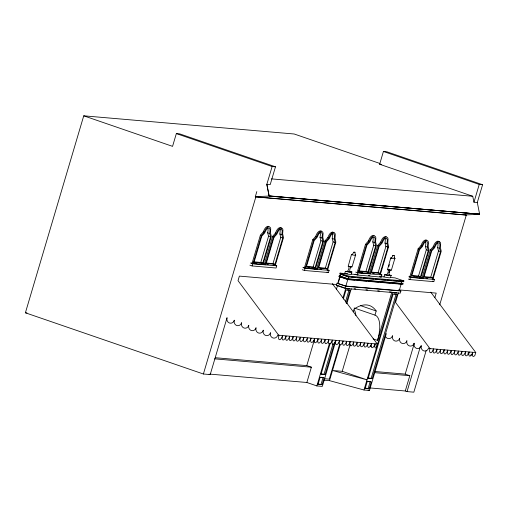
<?xml version="1.0" encoding="UTF-8"?>
<svg xmlns="http://www.w3.org/2000/svg" width="508" height="508" viewBox="0 0 508 508"><rect width="100%" height="100%" fill="white"/><g stroke="black" fill="none" stroke-linecap="round" stroke-linejoin="round"><path stroke-width="0.76" d="M270.389 333.038L270.275 333.724A4.248 3.842 -85.1 0 0 272.91 337.941A4.248 3.842 -85.1 0 0 277.324 336.15L277.698 335.121L377.349 344.049L376.212 347.916A4.191 1.746 -71 0 1 375.114 343.853A4.191 1.746 -71 0 1 372.148 347.701A4.191 1.746 -71 0 1 371.551 343.548A4.191 1.746 -71 0 1 368.586 347.396A4.191 1.746 -71 0 1 367.989 343.243A4.191 1.746 -71 0 1 365.023 347.085A4.191 1.746 -71 0 1 364.426 342.932A4.191 1.746 -71 0 1 361.461 346.78A4.191 1.746 -71 0 1 360.864 342.627A4.191 1.746 -71 0 1 357.899 346.475A4.191 1.746 -71 0 1 357.302 342.316A4.191 1.746 -71 0 1 354.336 346.164A4.191 1.746 -71 0 1 353.739 342.011A4.191 1.746 -71 0 1 350.774 345.859A4.191 1.746 -71 0 1 350.177 341.7A4.191 1.746 -71 0 1 347.212 345.548A4.191 1.746 -71 0 1 346.615 341.395A4.191 1.746 -71 0 1 343.649 345.243A4.191 1.746 -71 0 1 343.052 341.084A4.191 1.746 -71 0 1 340.087 344.932A4.191 1.746 -71 0 1 339.49 340.779A4.191 1.746 -71 0 1 336.525 344.627A4.191 1.746 -71 0 1 335.928 340.468A4.191 1.746 -71 0 1 332.962 344.316A4.191 1.746 -71 0 1 332.365 340.163A4.191 1.746 -71 0 1 329.4 344.011A4.191 1.746 -71 0 1 328.803 339.858A4.191 1.746 -71 0 1 325.838 343.7A4.191 1.746 -71 0 1 325.241 339.547A4.191 1.746 -71 0 1 322.275 343.395A4.191 1.746 -71 0 1 321.678 339.242A4.191 1.746 -71 0 1 318.713 343.09A4.191 1.746 -71 0 1 318.116 338.931A4.191 1.746 -71 0 1 315.151 342.779A4.191 1.746 -71 0 1 314.554 338.626A4.191 1.746 -71 0 1 311.588 342.475A4.191 1.746 -71 0 1 310.991 338.315A4.191 1.746 -71 0 1 308.026 342.163A4.191 1.746 -71 0 1 307.429 338.01A4.191 1.746 -71 0 1 304.463 341.859A4.191 1.746 -71 0 1 303.867 337.699A4.191 1.746 -71 0 1 300.901 341.547A4.191 1.746 -71 0 1 300.304 337.395A4.191 1.746 -71 0 1 297.339 341.243A4.191 1.746 -71 0 1 296.742 337.083A4.191 1.746 -71 0 1 293.776 340.931A4.191 1.746 -71 0 1 293.18 336.779A4.191 1.746 -71 0 1 290.214 340.627A4.191 1.746 -71 0 1 289.617 336.474A4.191 1.746 -71 0 1 286.652 340.316A4.191 1.746 -71 0 1 286.055 336.163A4.191 1.746 -71 0 1 283.089 340.011A4.191 1.746 -71 0 1 282.492 335.858A4.191 1.746 -71 0 1 279.527 339.706A4.191 1.746 -71 0 1 278.93 335.547L238.03 280.664L239.376 276.104L336.671 284.512M270.491 332.645L270.116 333.673A4.248 3.842 -85.1 0 1 265.703 335.464A4.248 3.842 -85.1 0 1 263.068 331.248L263.284 330.168L262.909 331.191A4.248 3.842 -85.1 0 1 258.489 332.981A4.248 3.842 -85.1 0 1 255.854 328.765L256.019 327.812M388.938 272.809L389.293 271.621M253.479 261.798L260.788 262.433L268.567 236.169L267.665 232.81L268.122 230.099L267.773 228.054M269.672 233.496L270.046 229.641L269.323 228.156L268.008 228.041L266.459 229.33L264.592 233.058L261.798 236.099L254.019 262.363L262.788 263.119L270.567 236.855L269.672 233.496L267.665 232.81M265.684 262.973L272.993 263.608L280.772 237.344L279.876 233.985L280.251 230.13L279.527 228.644M281.876 234.671L282.257 230.816L281.527 229.33L280.213 229.222L278.663 230.505L276.803 234.232L274.002 237.274L266.224 263.538L274.993 264.293L282.772 238.03L281.876 234.671L279.876 233.985M305.829 266.319L313.138 266.954L320.916 240.69L320.021 237.331L320.472 234.62L320.123 232.581M322.021 238.017L322.402 234.163L321.672 232.677L320.364 232.562L318.814 233.851L316.948 237.579L314.154 240.621L306.375 266.884L315.144 267.64L322.923 241.376L322.021 238.017L320.021 237.331M318.04 267.494L325.342 268.129L333.121 241.865L332.226 238.506L332.607 234.652L331.876 233.166M334.226 239.192L334.607 235.337L333.883 233.858L332.569 233.744L331.019 235.033L329.152 238.754L326.358 241.795L318.579 268.059L327.349 268.815L335.128 242.551L334.226 239.192L332.226 238.506M358.61 270.878L365.919 271.513L373.697 245.25L372.796 241.891L373.253 239.179L372.904 237.134M374.802 242.576L375.183 238.722L374.453 237.236L373.139 237.122L371.589 238.411L369.722 242.138L366.928 245.18L359.15 271.443L367.919 272.199L375.698 245.936L374.802 242.576L372.796 241.891M370.815 272.053L378.123 272.688L385.902 246.424L385.007 243.065L385.382 239.211L384.658 237.725M387.007 243.751L387.388 239.897L386.658 238.411L385.343 238.303L383.8 239.586L381.933 243.313L379.139 246.355L371.354 272.618L380.124 273.374L387.902 247.11L387.007 243.751L385.007 243.065M411.937 275.488L418.516 276.054L426.295 249.79L425.393 246.431L425.85 243.719L425.501 241.681M427.399 247.117L427.774 243.269L427.05 241.783L425.736 241.668L424.186 242.957L422.319 246.678L419.525 249.72L411.747 275.984L420.516 276.739L428.295 250.482L427.399 247.117L425.393 246.431M424.142 276.663L430.72 277.228L438.499 250.965L437.604 247.606L438.055 244.9L437.705 242.856M439.604 248.298L439.985 244.443L439.255 242.957L437.94 242.843L436.391 244.132L434.53 247.86L431.73 250.895L423.951 277.158L432.721 277.92L440.5 251.657L439.604 248.298L437.604 247.606M248.755 325.457L248.431 326.212A4.248 3.842 -85.1 0 1 244.011 328.003A4.248 3.842 -85.1 0 1 241.376 323.786L241.56 322.694L241.16 323.717A4.248 3.842 -85.1 0 1 236.741 325.507A4.248 3.842 -85.1 0 1 234.105 321.291L234.296 320.199L233.921 321.221A4.248 3.842 -85.1 0 1 229.038 322.815A4.248 3.842 -85.1 0 1 227.051 317.71L210.204 374.593L203.397 374.002L25.4 312.788L83.744 115.818L294.189 133.998L380.022 163.512M477.33 202.495L473.932 202.19L472.745 196.266L379.641 164.249L383.426 151.473L386.791 151.765L482.6 184.715L477.298 202.482L479.635 214.198L269.107 196.075L266.814 184.296L270.212 184.594L275.482 166.814L179.711 133.877L176.346 133.585L172.561 146.361L83.744 115.818M256.819 191.599L255.289 196.767L255.841 196.958L466.287 215.132L439.731 304.8M203.397 374.002L255.841 196.958M275.482 166.814L272.117 166.522L266.846 184.302L269.189 196.018L255.289 196.767L465.734 214.941L479.552 214.255M269.1 195.859L479.635 214.198L269.189 196.018M268.859 226.555L268.122 226.263C265.468 226.67 264.204 229.61 263.322 231.839L260.382 235.21L252.07 263.277L253.054 263.614L262.985 264.471L271.297 236.404L270.453 232.708L270.732 228.721L270.396 227.616L269.107 226.606C266.452 227.013 265.195 229.946 264.306 232.175L261.366 235.547L253.054 263.614M252.114 265.951L252.762 263.766L276.739 265.836L276.092 268.021L252.114 265.951L249.892 265.189M281.616 228.454L280.327 227.444C277.673 227.851 276.416 230.784 275.526 233.013L272.586 236.385L264.274 264.452L265.259 264.789L273.571 236.722L276.511 233.356C277.4 231.121 278.663 228.187 281.311 227.781L282.6 228.791L282.937 229.895L282.658 233.883L283.502 237.579L275.19 265.646M321.208 231.076L320.472 230.791C317.824 231.197 316.56 234.131 315.671 236.36L312.738 239.732L304.419 267.799L305.41 268.135L315.335 268.992L323.647 240.925L322.802 237.23L323.088 233.242L322.751 232.137L321.462 231.127C318.808 231.534 317.544 234.467 316.662 236.696L313.722 240.068L305.41 268.135M304.463 270.472L305.111 268.288L329.095 270.358L328.447 272.542L304.463 270.472L302.247 269.71M333.972 232.975L332.683 231.966C330.029 232.372 328.765 235.306 327.882 237.534L324.942 240.906L316.624 268.973L317.614 269.31L325.926 241.243L328.866 237.877C329.749 235.642 331.013 232.708 333.667 232.302L334.956 233.312L335.293 234.417L335.007 238.404L335.858 242.1L327.539 270.167M215.443 357.727L306.775 365.614L314.389 339.896M210.02 374.123L306.864 382.492L311.391 367.201L306.775 365.614M398.672 290.252L400.895 291.021L400.253 293.186L345.313 288.436L336.41 285.375L337.052 283.21L345.853 286.048L399.212 290.659L401.187 283.985L398.05 283.718M400.818 283L403.047 283.762L402.869 284.347L347.929 279.603L339.026 276.543L339.204 275.958L339.935 276.022L348.005 278.797L401.358 283.407L401.949 281.419L398.812 281.153M347.599 273.774L340.043 273.12L339.788 273.971L348.691 277.038L403.631 281.781L403.885 280.924L394.983 277.863L390.493 277.476A16.085 1.511 16.5 0 1 383.991 276.917L380.092 276.581M337.782 283.274L339.757 276.6L347.828 279.381L345.853 286.048M339.935 276.022L340.519 274.034L348.59 276.816L348.005 278.797M336.448 289.16L337.572 285.369M338.468 282.327L340.722 274.733M351.212 274.085L351.86 271.894A16.085 1.511 16.5 0 1 345.357 271.336L344.71 273.52A16.085 1.511 16.5 0 0 351.212 274.085L358.235 274.688M345.357 271.336L347.066 271.482L347.694 270.993A2.819 1.175 -71 0 0 348.926 266.814L348.215 266.211L351.492 254.445M345.313 288.436L345.954 286.271L400.895 291.021M347.929 279.603L348.107 279.019L403.047 283.762M348.691 277.038L348.945 276.181L403.885 280.924M352.374 265.836L355.575 255.029A4.553 1.892 -71 0 1 355.149 252.247L353.651 252.178A3.461 1.441 -71 0 1 352.146 254.438L351.631 254.692A7.48 0.705 16.5 0 0 355.575 255.029L355.397 254.914M306.864 382.492L316.852 385.928L329.317 343.846M342.938 297.872L345.77 288.303L349.688 288.646M330.283 343.097L321.069 374.205L325.101 374.555L334.766 341.928M343.319 299.098L346.012 289.992L350.044 290.341L346.227 303.238M317.684 384.061L321.043 384.346L323.088 377.444L320.402 377.215M320.694 373.901L324.053 374.193L333.045 343.846M345.402 302.12L348.996 289.985L350.044 290.341M322.091 384.708L324.136 377.806L320.103 377.457L318.059 384.359L322.091 384.708L321.043 384.346M335.667 341.389L322.332 386.397L316.852 385.928M346.843 303.67L351.25 288.779M373.99 235.636L373.253 235.344C370.599 235.75 369.341 238.69 368.452 240.919L365.512 244.291L357.2 272.358L358.184 272.694L368.116 273.552L376.428 245.485L375.583 241.789L375.863 237.801L375.526 236.696L374.237 235.687C371.589 236.093 370.326 239.027 369.437 241.256L366.497 244.627L358.184 272.694M357.245 275.031L357.892 272.847L381.87 274.917L381.222 277.101L357.245 275.031L355.029 274.269L356.572 274.403M339.719 343.935L329.292 379.133L324.65 378.733M324.155 380.175L329.508 380.638L340.125 344.792M353.225 311.836L354.038 309.086A66.294 27.578 -71 0 1 376.187 310.998L374.968 315.125A25.641 10.668 -71 0 1 377.546 340.404L373.094 338.874M386.194 236.811L385.458 236.525C382.803 236.931 381.546 239.865 380.657 242.094L377.717 245.466L369.405 273.533L370.389 273.869L378.708 245.802L381.648 242.437C382.53 240.201 383.794 237.268 386.448 236.861L387.731 237.871L388.068 238.976L387.788 242.964L388.633 246.659L380.321 274.726M342.221 371.316L366.992 379.838L332.518 370.478L342.221 371.316L350.234 344.265M383.991 276.917L384.645 274.726A16.085 1.511 16.5 0 0 391.141 275.285L390.493 277.476M389.445 269.773L387.496 269.608L390.779 257.835M388.753 266.757L389.388 264.598M391.312 258.115L390.912 258.083L391.433 257.829A3.461 1.441 -71 0 0 392.932 255.568L394.43 255.638A4.553 1.892 -71 0 0 394.856 258.426L391.439 269.945A7.48 0.705 16.5 0 1 387.496 269.608M377.546 340.404L391.878 292.024M329.508 380.638L363.988 389.998L392.9 292.373L396.818 292.716M364.814 388.131L368.179 388.417L370.218 381.514L366.859 381.229M367.824 377.971L371.183 378.263L396.126 294.056L397.173 294.411L372.231 378.625L368.198 378.276L393.148 294.062L397.173 294.411M369.221 388.779L371.265 381.876L367.24 381.527L365.195 388.43L369.221 388.779L368.179 388.417M363.988 389.998L369.468 390.468L386.315 333.585M398.38 292.849L395.548 302.419L429.959 348.596A4.191 1.746 -71 0 0 430.555 352.749A4.191 1.746 -71 0 0 433.521 348.901A4.191 1.746 -71 0 0 434.118 353.054A4.191 1.746 -71 0 0 437.083 349.206A4.191 1.746 -71 0 0 437.68 353.365A4.191 1.746 -71 0 0 440.646 349.517A4.191 1.746 -71 0 0 441.242 353.67A4.191 1.746 -71 0 0 444.208 349.822A4.191 1.746 -71 0 0 444.805 353.981A4.191 1.746 -71 0 0 447.77 350.133A4.191 1.746 -71 0 0 448.367 354.286A4.191 1.746 -71 0 0 451.333 350.437A4.191 1.746 -71 0 0 451.93 354.597A4.191 1.746 -71 0 0 454.895 350.749A4.191 1.746 -71 0 0 455.492 354.901A4.191 1.746 -71 0 0 458.457 351.053A4.191 1.746 -71 0 0 459.054 355.206A4.191 1.746 -71 0 0 462.02 351.365A4.191 1.746 -71 0 0 462.617 355.517A4.191 1.746 -71 0 0 465.582 351.669A4.191 1.746 -71 0 0 466.179 355.822A4.191 1.746 -71 0 0 469.144 351.98A4.191 1.746 -71 0 0 469.741 356.133A4.191 1.746 -71 0 0 472.707 352.285A4.191 1.746 -71 0 0 472.713 356.076A4.191 1.746 -71 0 0 474.91 355.378L475.767 352.552L430.752 292.144M426.587 240.182L425.85 239.89C423.196 240.297 421.938 243.23 421.049 245.459L418.109 248.831L409.797 276.898L410.781 277.235L420.713 278.098L429.025 250.025L428.18 246.329L428.46 242.341L428.123 241.236L426.834 240.227C424.18 240.633 422.923 243.573 422.034 245.802L419.094 249.168L410.781 277.235M409.842 279.578L410.489 277.387L434.467 279.457L433.819 281.648L409.842 279.578L408.362 279.07M422.002 278.073L430.314 250.006L433.254 246.64C434.143 244.405 435.4 241.471 438.055 241.065L439.344 242.075M422.986 278.416L431.305 250.349L434.238 246.977C435.127 244.748 436.391 241.808 439.039 241.402L440.328 242.418L440.665 243.523L440.385 247.51L441.23 251.206L432.918 279.273M374.39 371.456L405.194 374.117L414.153 343.859M369.741 387.921L405.282 390.989L409.81 375.704L405.194 374.117M405.282 390.989L407.041 391.592L420.522 346.088M434.861 297.663L436.213 293.11L398.653 289.865M426.225 350.387L413.842 392.182L407.041 391.592M473.97 202.203L479.235 184.423L482.6 184.715M248.78 325.323L248.615 326.276A4.248 3.842 -85.1 0 0 251.25 330.492A4.248 3.842 -85.1 0 0 255.67 328.701L255.994 327.946M384.645 274.726L386.347 274.872L386.975 274.384A2.819 1.175 -71 0 0 388.214 270.212L387.896 269.64M379.641 164.249L381.66 164.421M271.399 178.88L472.745 196.266M394.405 258.382L394.856 258.426L394.075 257.27M251.314 263.068L252.863 263.201M255.181 263.404L256.731 263.538M261.372 263.938L265.24 264.268M266.789 264.401L268.332 264.535M272.974 264.941L274.523 265.074M303.67 267.589L305.213 267.722M308.312 267.989L309.855 268.122M313.722 268.459L317.595 268.789M319.913 268.992L321.462 269.126M361.086 272.548L362.636 272.682M367.278 273.082L370.37 273.348M372.694 273.552L374.237 273.685M409.042 276.689L410.591 276.822M413.683 277.095L415.233 277.228M419.875 277.628L422.967 277.895M426.06 278.162L427.609 278.295M254.362 263.474L256.648 263.671M259.709 263.938L261.995 264.135M306.711 267.995L309.766 268.256M312.82 268.522L315.335 268.992M351.86 271.894L350.158 271.748A6.058 0.572 16.5 0 1 347.066 271.482L346.97 271.202M360.255 272.618L362.547 272.815M391.141 275.285L389.445 275.139A6.058 0.572 16.5 0 1 386.347 274.872M412.852 277.165L415.144 277.362M368.383 275.565L369.945 275.704M351.726 277.082L355.651 277.425M358.007 277.628L361.144 277.895M363.499 278.098L367.424 278.441M369.78 278.644L373.697 278.981M375.272 279.114L379.19 279.457M381.546 279.66L385.47 279.997M387.039 280.137L390.963 280.473M393.319 280.676L397.243 281.013M339.026 276.543L339.757 276.6M350.971 279.648L354.895 279.991M357.245 280.194L360.388 280.46M362.737 280.664L366.662 281.007M369.018 281.21L372.154 281.476M374.51 281.68L378.435 282.023M380.784 282.226L383.927 282.499M386.277 282.702L390.201 283.039M392.557 283.242L395.694 283.515M336.41 285.375L337.541 285.471M354.159 288.766L355.727 288.9M365.944 289.782L367.519 289.916M377.73 290.798L379.305 290.938M389.522 291.821L391.09 291.954M346.983 289.808L348.996 289.985M394.113 293.878L396.126 294.056M25.4 312.788L26.975 312.928M475.767 352.552L429.959 348.596L428.542 348.107A4.191 3.791 -85.1 0 1 423.755 350.869A4.191 3.791 -85.1 0 1 421.335 345.624A4.191 3.791 -85.1 0 1 416.547 348.386A4.191 3.791 -85.1 0 1 414.128 343.148A4.191 3.791 -85.1 0 1 409.34 345.91A4.191 3.791 -85.1 0 1 406.921 340.671A4.191 3.791 -85.1 0 1 402.126 343.427A4.191 3.791 -85.1 0 1 399.707 338.188A4.191 3.791 -85.1 0 1 394.919 340.951A4.191 3.791 -85.1 0 1 392.5 335.712A4.191 3.791 -85.1 0 1 389.179 338.639A4.191 3.791 -85.1 0 1 385.509 336.423L385.509 336.423M214.547 358.839L311.391 367.201M374.269 372.637L409.81 375.704M388.087 269.869L388.207 269.894A5.728 0.54 16.5 0 0 390.703 270.11L390.62 270.027M348.799 266.478L348.926 266.503A5.728 0.54 16.5 0 0 351.415 266.719L351.339 266.637M383.426 151.473L479.235 184.423M465.734 214.941L466.287 215.132M176.346 133.585L272.117 166.522M433.254 246.64L434.238 246.977M438.499 250.965L440.5 251.657M421.049 245.459L422.034 245.802M430.314 250.006L431.305 250.349M426.295 249.79L428.295 250.482M418.109 248.831L419.094 249.168M380.657 242.094L381.648 242.437M385.902 246.424L387.902 247.11M368.452 240.919L369.437 241.256M377.717 245.466L378.708 245.802M373.697 245.25L375.698 245.936M365.512 244.291L366.497 244.627M327.882 237.534L328.866 237.877M333.121 241.865L335.128 242.551M315.671 236.36L316.662 236.696M324.942 240.906L325.926 241.243M430.72 277.228L432.721 277.92M325.025 241.338L326.358 241.795M432.251 278.695L434.467 279.457M320.916 240.69L322.923 241.376M312.738 239.732L313.722 240.068M418.516 276.054L420.516 276.739M432.34 281.14L433.819 281.648M419.722 277.755L420.713 278.098M409.01 276.879L410.489 277.387M275.526 233.013L276.511 233.356M280.772 237.344L282.772 238.03M263.322 231.839L264.306 232.175M272.586 236.385L273.571 236.722M378.123 272.688L380.124 273.374M272.669 236.817L274.002 237.274M379.654 274.155L381.87 274.917M268.567 236.169L270.567 236.855M260.382 235.21L261.366 235.547M365.919 271.513L367.919 272.199M379.743 276.593L381.222 277.101M367.125 273.215L368.116 273.552M355.676 272.078L357.892 272.847M325.342 268.129L327.349 268.815M340.043 273.12L348.945 276.181M326.873 269.596L329.095 270.358M313.138 266.954L315.144 267.64M339.204 275.958L348.107 279.019M326.968 272.034L328.447 272.542M302.895 267.526L305.111 268.288M337.052 283.21L345.954 286.271M338.258 285.718L344.748 287.953M345.77 288.303L346.443 288.538M272.993 263.608L274.993 264.293M275.26 265.328L276.739 265.836M260.788 262.433L262.788 263.119M250.539 262.998L252.762 263.766M360.597 305.638L376.187 310.998M354.184 307.975L374.968 315.125M371.183 378.263L372.231 378.625M324.053 374.193L325.101 374.555M368.04 389.979L369.468 390.468M209.036 374.193L210.204 374.593M349.91 271.456L350.158 271.748A2.794 1.162 -71 0 1 349.974 269.05A2.794 1.162 -71 0 1 351.707 266.516L352.158 266.554A7.48 0.705 16.5 0 1 348.215 266.211M332.334 283.642L377.349 344.049M389.007 274.447L389.445 275.139A2.794 1.162 -71 0 1 389.179 272.745A2.794 1.162 -71 0 1 390.677 270.072M472.459 354.527A4.191 3.791 -85.1 0 1 470.535 355.009M468.668 354.368A4.191 3.791 -85.1 0 1 467.919 353.67M374.86 345.396A4.191 3.791 -85.1 0 1 374.04 346.031M371.145 346.323A4.191 3.791 -85.1 0 1 370.249 345.865M354.305 309.797A25.641 10.668 -71 0 1 355.867 315.519M394.856 258.426A7.48 0.705 16.5 0 1 390.912 258.083M394.125 255.588A5.791 0.546 16.5 0 1 392.513 255.448M354.552 252.235A5.791 0.546 16.5 0 1 354.006 252.184"/></g></svg>
